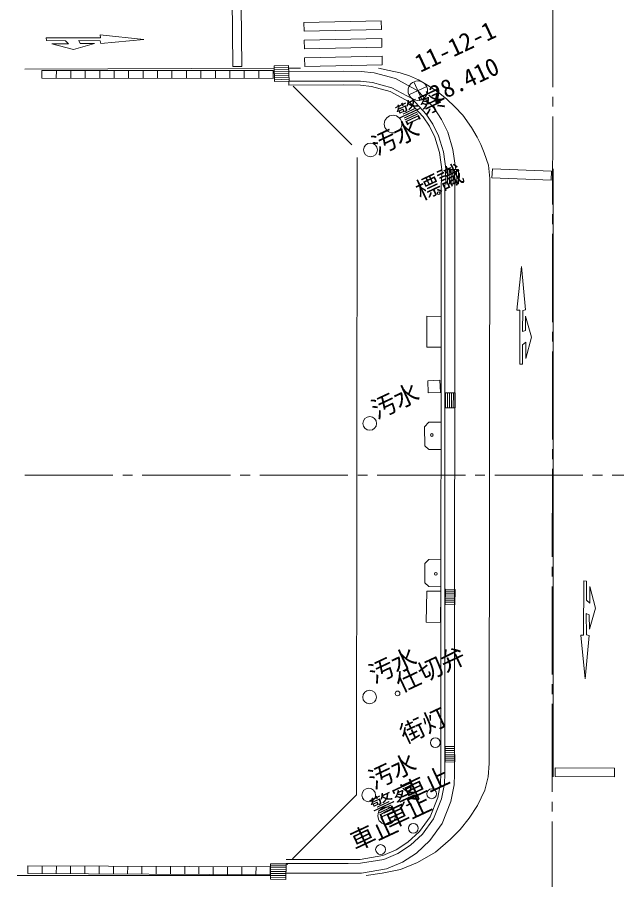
# Model space of a CAD drawing. Units: millimetres, scale not verified. Extents: x -299367 to 200937, y -138219 to 140514.
# Drawn here: x -162091 to -131470, y 2695 to 46743 of the extents above; entities that cross this region are included whole.
import ezdxf
from ezdxf.enums import TextEntityAlignment as Align

# ---------------------------------------------------------------- set-up
doc = ezdxf.new("R2010")
doc.units = ezdxf.units.MM
doc.header["$LTSCALE"] = 500
doc.linetypes.add('CHAIN2', pattern=[12, 9, -1, 1, -1])
doc.layers.add('1-8_配管', color=4, linetype='Continuous', lineweight=9)
doc.layers.add('1-C', color=4, linetype='Continuous', lineweight=9)
doc.styles.add('ＭＳ ゴシック', font='')
doc.styles.get('ＭＳ ゴシック').set_extended_font_data('MS Gothic')

msp = doc.modelspace()

# ---------------------------------------------------------------- linework, layer by layer
at = {"layer": '1-8_配管', "linetype": 'CHAIN2'}
for p, q in [((-134709.4, 77678.5), (-134794.4, -17448.8)), ((-161702.4, 23363.7), (86280.8, 23364))]:
    msp.add_line(p, q, dxfattribs=at)
at = {"layer": '1-C'}
for p, q in [((-151084.3, 44221.9), (-151167.7, 52046.8)), ((-147453, 46474.6), (-143495.5, 46561.5)), ((-147443.9, 46024.7), (-147453, 46474.6)), ((-143495.5, 46561.5), (-143486.4, 46111.6)), ((-155617.6, 45607.9), (-157848.2, 45838)), ((-157848.2, 45838), (-157845.1, 45691.9)), ((-147443.9, 46024.7), (-143486.4, 46111.6)), ((-160611.8, 45692.6), (-160604, 45550.8)), ((-157845.1, 45691.9), (-160611.8, 45692.6)), ((-160604, 45550.8), (-159625.8, 45543.9)), ((-160323.5, 45387), (-159221.9, 45088.5)), ((-159480, 45379.7), (-160323.5, 45387)), ((-159625.8, 45543.9), (-159480, 45379.7)), ((-159221.9, 45088.5), (-158149.8, 45395.7)), ((-158948.8, 45558.6), (-157864.3, 45542.4)), ((-158882.3, 45408.3), (-158948.8, 45558.6)), ((-158149.8, 45395.7), (-158882.3, 45408.3)), ((-157864.3, 45542.4), (-157829.5, 45399.5)), ((-157829.5, 45399.5), (-155617.6, 45607.9)), ((-147433.2, 45574.8), (-143475.7, 45661.7)), ((-147424.1, 45124.9), (-147433.2, 45574.8)), ((-143475.7, 45661.7), (-143466.6, 45211.8)), ((-147424.1, 45124.9), (-143466.6, 45211.8)), ((-143446.8, 44312.1), (-143455.9, 44761.8)), ((-148966.1, 44141.9), (-161702.5, 44099.4)), ((-148228.8, 44181.6), (-148966.1, 44159.2)), ((-148225.7, 44080.9), (-148963, 44058.6)), ((-148207.2, 43476.6), (-148231.9, 44282.3)), ((-147615.3, 44146.4), (-148227.3, 44144.4)), ((-147404.3, 44225.2), (-143446.8, 44312.1)), ((-143099.9, 44030.8), (-143634.1, 44134.5)), ((-160833.7, 44024.4), (-160834, 43624.4)), ((-149018.9, 43616.1), (-160834, 43624.4)), ((-149018.5, 44016), (-160833.7, 44024.4)), ((-160094.8, 44023.9), (-160095.2, 43623.8)), ((-159357.6, 44023.4), (-159356.3, 43623.4)), ((-158618.7, 44022.9), (-158619.1, 43622.8)), ((-157879.9, 44022.4), (-157880.2, 43622.3)), ((-157141, 44021.8), (-157141.4, 43621.8)), ((-156402.2, 44021.3), (-156402.5, 43621.3)), ((-155664.9, 44020.8), (-155663.7, 43620.9)), ((-154926.1, 44020.3), (-154926.4, 43620.2)), ((-154187.3, 44019.7), (-154187.6, 43619.8)), ((-153448.4, 44019.1), (-153448.8, 43619.3)), ((-152711.2, 44018.7), (-152711.5, 43618.6)), ((-151972.3, 44018.2), (-151972.7, 43618.2)), ((-151233.5, 44017.7), (-151233.8, 43617.7)), ((-150494.6, 44017), (-150495, 43617.2)), ((-149755.8, 44016.7), (-149756.1, 43616.6)), ((-149018.5, 44016), (-149018.9, 43616.1)), ((-148222.7, 43980.2), (-148959.9, 43957.8)), ((-148219.6, 43879.5), (-148956.8, 43857)), ((-148216.5, 43778.7), (-148955.4, 43756.4)), ((-148213.4, 43678), (-148952.3, 43655.7)), ((-145440.1, 43983.6), (-148213.1, 43975.9)), ((-141590.9, 43546.8), (-142048.9, 43748.4)), ((-148210.3, 43577.4), (-148949.2, 43555)), ((-148944.5, 43454.3), (-148207.2, 43476.6)), ((-148212, 43475.9), (-148212.2, 43275.9)), ((-145440.7, 43283.5), (-148212.2, 43275.9)), ((-148002.9, 43229.5), (-144999.5, 40221.2)), ((-144567.1, 43279.3), (-145440.7, 43283.5)), ((-143991.6, 43212.9), (-144567.1, 43279.3)), ((-143953.4, 43409.8), (-144555.8, 43479.2)), ((-143039, 42954.4), (-143991.6, 43212.9)), ((-142084.7, 42778.4), (-141179, 43202.5)), ((-141843.1, 43443.3), (-141419, 42537.6)), ((-142066, 42429.5), (-143039, 42954.4)), ((-140802.6, 42095.4), (-141632.6, 42990.4)), ((-141356.3, 41662.3), (-142066, 42429.5)), ((-139337.9, 41734.3), (-139740.2, 42172.8)), ((-141036.5, 41177.4), (-141356.3, 41662.3)), ((-140759.5, 40617.1), (-141036.5, 41177.4)), ((-140572.4, 40690.8), (-140863.6, 41277.1)), ((-140520.8, 39830.5), (-140759.5, 40617.1)), ((-140383.7, 38856.9), (-140520.8, 39830.5)), ((-138014.7, 39191.8), (-138234.5, 39814.2)), ((-144735.3, 39580.8), (-144762.7, 7027)), ((-140444.6, 38209.1), (-140383.7, 38856.9)), ((-140217.2, 38961.7), (-139560.8, 38970.1)), ((-140206.8, 38222.6), (-140217.2, 38961.7)), ((-140123.6, 38962.9), (-140113.2, 38223.7)), ((-140030.1, 38964.2), (-140019.6, 38224.9)), ((-139936.5, 38965.4), (-139926.1, 38226.2)), ((-139843, 38966.5), (-139832.6, 38227.4)), ((-139749.4, 38967.8), (-139739, 38228.5)), ((-139654.3, 38968.9), (-139645.4, 38229.7)), ((-137959.8, 38510.6), (-138014.7, 39191.8)), ((-137824.6, 39004.2), (-134798, 38889.1)), ((-134798, 38889.1), (-134814.3, 38427.1)), ((-134712.3, 39005.7), (-134716.2, 7946.3)), ((-137991.3, 8631), (-137959.8, 38510.6)), ((-140251.1, 8097), (-140244.8, 38209.1)), ((-139750.1, 8086.5), (-139743.8, 38209)), ((-136327.6, 34018.1), (-136565.9, 31789.3)), ((-136126.6, 31805.5), (-136327.6, 34018.1)), ((-136565.9, 31789.3), (-136418.4, 31790.5)), ((-136418.4, 31790.5), (-136428.8, 29024.7)), ((-136289.3, 30686.7), (-136269.4, 31772.3)), ((-136269.4, 31772.3), (-136126.6, 31805.5)), ((-141173.6, 31469), (-141175, 29892.2)), ((-136123.8, 31485.2), (-136138.7, 30752.9)), ((-135820.3, 30413.2), (-136123.8, 31485.2)), ((-136138.7, 30752.9), (-136289.3, 30686.7)), ((-136122.5, 29311.7), (-135820.3, 30413.2)), ((-136287.7, 29031.3), (-136277.3, 30010.3)), ((-136277.3, 30010.3), (-136112.3, 30155.2)), ((-136112.3, 30155.2), (-136122.5, 29311.7)), ((-141175, 29892.2), (-140444.1, 29891.5)), ((-136428.8, 29024.7), (-136287.7, 29031.3)), ((-140501.1, 28202.2), (-141127.4, 28173.3)), ((-140473.1, 27586.2), (-140501.1, 28202.2)), ((-141127.4, 28173.3), (-141099.4, 27557.5)), ((-141099.4, 27557.5), (-140473.1, 27586.2)), ((-140215.3, 26801.7), (-140213.1, 27560.6)), ((-140213.1, 27560.6), (-139716.8, 27559.4)), ((-140114.8, 27560.3), (-140117, 26801.4)), ((-140014.9, 27560.1), (-140017.1, 26801.2)), ((-139915, 27559.9), (-139917.3, 26801)), ((-139816.7, 27559.5), (-139819, 26800.7)), ((-139716.8, 27559.4), (-139719.1, 26800.4)), ((-139719.1, 26800.4), (-140215.3, 26801.7)), ((-140431.3, 24670.2), (-141052.8, 24662.6)), ((-141065.8, 19050.5), (-141275.2, 18843.7)), ((-140437.9, 19059.5), (-141065.8, 19050.5)), ((-141275.2, 18843.7), (-141276.1, 17857.3)), ((-141276.1, 17857.3), (-141073.3, 17663.4)), ((-141073.3, 17663.4), (-140436, 17654.3)), ((-133015.6, 17948.3), (-133011.7, 16969.2)), ((-141200.2, 15851.3), (-141170.2, 17438.3)), ((-141170.2, 17438.3), (-140447.3, 17425.2)), ((-140240.2, 16748.3), (-140225.2, 17533.4)), ((-140231.8, 17239), (-139737.2, 17229.7)), ((-140228.6, 17337.2), (-139733.9, 17327.9)), ((-140226.9, 17435.3), (-139732.2, 17426)), ((-140225.2, 17533.4), (-139730.6, 17524)), ((-139730.6, 17524), (-139745.5, 16739)), ((-139745.5, 16739), (-140240.2, 16748.3)), ((-140238.5, 16846.4), (-139743.8, 16837.2)), ((-140236.8, 16944.5), (-139742.2, 16935.3)), ((-140235.2, 17042.7), (-139740.5, 17033.4)), ((-140233.5, 17140.9), (-139738.8, 17131.5)), ((-132870.3, 15493.3), (-132879.2, 16225.6)), ((-140229.9, 8701.8), (-140241.9, 9495)), ((-140240.4, 9395.9), (-139758.4, 9403.5)), ((-140238.9, 9296.7), (-139756.9, 9304.4)), ((-140237.4, 9197.6), (-139755.4, 9205.2)), ((-140235.9, 9098.5), (-139753.9, 9106.1)), ((-140234.4, 8999.3), (-139750.8, 9006.9)), ((-140232.9, 8900.2), (-139749.3, 8907.8)), ((-140231.4, 8801.1), (-139747.9, 8808.7)), ((-139746.3, 8709.6), (-140229.9, 8701.8)), ((-138033.1, 7952.1), (-137991.3, 8631)), ((-134608, 8414.3), (-134610, 7964.3)), ((-134608, 8414.3), (-131578.1, 8399.6)), ((-131578.1, 8399.6), (-131580.1, 7949.7)), ((-140272.2, 7596), (-140251.1, 8097)), ((-138211.3, 7271.1), (-138033.1, 7952.1)), ((-134610, 7964.3), (-131580.1, 7949.7)), ((-140420.3, 6835), (-140272.2, 7596)), ((-138586.1, 6493.2), (-138211.3, 7271.1)), ((-144762.7, 7027), (-148036.6, 3760.2)), ((-140830.3, 5806.1), (-140420.3, 6835)), ((-139013.2, 5847.1), (-138586.1, 6493.2)), ((-141387.5, 5026.3), (-140830.3, 5806.1)), ((-139475.2, 5254.9), (-139013.2, 5847.1)), ((-142012.6, 4453), (-141387.5, 5026.3)), ((-139967.1, 4761.4), (-139475.2, 5254.9)), ((-142645.7, 4042.8), (-142012.6, 4453)), ((-141705.4, 4056.3), (-141010.4, 4692.9)), ((-140730.3, 4110.7), (-139967.1, 4761.4)), ((-143424.2, 3926.7), (-142739, 4219.9)), ((-143368.9, 3733.4), (-142645.7, 4042.8)), ((-141639.3, 3580), (-140730.3, 4110.7)), ((-148358.7, 3524.4), (-145182.9, 3525.2)), ((-145182.9, 3525.2), (-144553.5, 3535.5)), ((-144572.3, 3735.2), (-143424.2, 3926.7)), ((-144553.5, 3535.5), (-143368.9, 3733.4)), ((-142517.9, 3218.5), (-141639.3, 3580)), ((-160822.8, 3003.3), (-160820.8, 3403.4)), ((-160095, 3000.4), (-160093, 3400.3)), ((-159365.7, 2997.4), (-159363.7, 3397.4)), ((-158637.9, 2994.2), (-158636, 3394.2)), ((-157908.6, 2991.2), (-157908.2, 3391.2)), ((-157180.9, 2988.2), (-157178.9, 3388.2)), ((-156453.1, 2985), (-156451.2, 3385.1)), ((-155723.8, 2982), (-155721.9, 3382)), ((-154996.1, 2978.9), (-154994.1, 3379.1)), ((-154268.3, 2976), (-154266.4, 3375.9)), ((-153539, 2972.9), (-153537.1, 3372.9)), ((-152811.2, 2969.8), (-152809.3, 3369.8)), ((-152081.9, 2966.6), (-152081.6, 3366.7)), ((-151354.2, 2963.7), (-151352.2, 3363.7)), ((-150626.4, 2960.6), (-150624.5, 3360.7)), ((-149897.1, 2957.6), (-149895.2, 3357.6)), ((-149169.3, 2954.6), (-149167.4, 3354.5)), ((-149153.3, 3117.4), (-148362.2, 3108.5)), ((-149151.7, 3216.2), (-148360.5, 3207.4)), ((-149150, 3315.1), (-148360.4, 3306.2)), ((-149149.9, 3413.9), (-148358.8, 3405)), ((-148367.3, 2713.4), (-148358.7, 3503.8)), ((-143448.8, 3026.5), (-142517.9, 3218.5)), ((-162091.2, 2916.8), (-149158.3, 2918.7)), ((-161550.5, 3006.5), (-149169.3, 2954.6)), ((-149156.9, 2722.3), (-148367.3, 2713.4)), ((-149156.8, 2821.1), (-148365.6, 2812.2)), ((-149155.1, 2919.8), (-148365.5, 2910.9)), ((-149153.4, 3018.7), (-148363.9, 3009.8)), ((-148359.1, 3024.3), (-145178.6, 3025.2)), ((-144268.6, 2917.2), (-143448.8, 3026.5))]:
    msp.add_line(p, q, dxfattribs=at)
for points in [[(-150703.1, 52051.7), (-150619.7, 44227), (-151084.3, 44221.9)], [(-147404.3, 44225.2), (-147413.4, 44675.1), (-143455.9, 44761.8)], [(-148231.9, 44282.3), (-148969.2, 44260), (-148944.5, 43454.3)], [(-143859.4, 43902.2), (-144525.3, 43979.1), (-145440.1, 43983.6)], [(-141632.6, 42990.4), (-142778.4, 43608.9), (-143859.4, 43902.2)], [(-142048.9, 43748.4), (-142526, 43906.8), (-143099.9, 44030.8)], [(-144555.8, 43479.2), (-145440.5, 43483.5), (-148212, 43475.9)], [(-141942.1, 42589.7), (-142964.3, 43141.4), (-143953.4, 43409.8)], [(-140591, 42909.7), (-141137.7, 43276.4), (-141590.9, 43546.8)], [(-139740.2, 42172.8), (-140149, 42553.6), (-140591, 42909.7)], [(-140863.6, 41277.1), (-141197.6, 41786), (-141942.1, 42589.7)], [(-140106.1, 40875.4), (-140428.9, 41526.5), (-140802.6, 42095.4)], [(-138606.4, 40626.6), (-138892.9, 41118.9), (-139337.9, 41734.3)], [(-140185.6, 38884.9), (-140325.8, 39873.7), (-140572.4, 40690.8)], [(-139690.8, 38954.9), (-139835.8, 39981.5), (-140106.1, 40875.4)], [(-138234.5, 39814.2), (-138407, 40241.2), (-138606.4, 40626.6)], [(-139560.8, 38970.1), (-139551.9, 38230.9), (-140206.8, 38222.6)], [(-134814.3, 38427.1), (-137842.5, 38542.3), (-137824.6, 39004.2)], [(-140612.1, 6891.5), (-140470.3, 7619.5), (-140450.8, 8101.3), (-140444.6, 38209.1)], [(-140444.1, 29891.5), (-140442.7, 31468.1), (-141173.6, 31469)], [(-140447.5, 26070.2), (-141070.6, 26062.7), (-141294.4, 25833.9)], [(-141294.4, 25833.9), (-141273, 24863.7), (-141075, 24662.4)], [(-133167.1, 15190.1), (-133156.7, 17955.9), (-133015.6, 17948.3)], [(-133011.7, 16969.2), (-132848.5, 16823.3), (-132852.5, 17666.7)], [(-132852.5, 17666.7), (-132558.6, 16563), (-132870.3, 15493.3)], [(-140447.3, 17425.2), (-140475.7, 15838.3), (-141200.2, 15851.3)], [(-132879.2, 16225.6), (-133029.7, 16293), (-133018, 15207.3)], [(-133091.4, 12962), (-133313, 15192.4), (-133167.1, 15190.1)], [(-133018, 15207.3), (-132875.4, 15173), (-133091.4, 12962)], [(-140241.9, 9495), (-139759.9, 9502.6), (-139746.3, 8709.6)], [(-139938.4, 6693.4), (-139774.4, 7537.5), (-139750.1, 8086.5)], [(-141537.9, 5159.7), (-141006.1, 5902.6), (-140612.1, 6891.5)], [(-141010.4, 4692.9), (-140388.1, 5564.7), (-139938.4, 6693.4)], [(-142739, 4219.9), (-142136.2, 4611.7), (-141537.9, 5159.7)], [(-143226.6, 3250.1), (-142408.2, 3600), (-141705.4, 4056.3)], [(-148360, 3724.3), (-145184.3, 3725.3), (-144572.3, 3735.2)], [(-161550.5, 3006.5), (-161550.1, 3406.5), (-149167.4, 3354.5)], [(-148358.7, 3503.8), (-149148.2, 3512.7), (-149156.9, 2722.3)], [(-145178.6, 3025.2), (-144507.9, 3036.2), (-143226.6, 3250.1)]]:
    msp.add_lwpolyline(points, dxfattribs=at)
for centre, radius in [((-141631, 42990.5), 500), ((-142896.2, 41289.2), 450), ((-144048.4, 39968.9), 350), ((-140565.5, 37764.6), 70), ((-144086.3, 25997.5), 350), ((-140909.5, 25407.5), 70), ((-140714.4, 18312.6), 70), ((-144097.2, 12028), 350), ((-142662.1, 12211), 120), ((-140741.2, 9693.4), 250), ((-144134.9, 7023.4), 350), ((-140927.4, 7084.2), 250), ((-143224.2, 5963.3), 450), ((-141856.5, 5322.8), 250), ((-143534.9, 4239.3), 250), ((-148301.6, 3495.4), 15)]:
    msp.add_circle(centre, radius, dxfattribs=at)

# ---------------------------------------------------------------- texts
at = {"layer": '1-C', "color": 7, "style": 'ＭＳ ゴシック'}
for s, rotation, p in [('11-12-1', 25.088, (-141391, 43655.3)), ('28.410', 25.083, (-140648.8, 42070.3)), ('警察', 25.082, (-142320.9, 40966)), ('汚水', 25.083, (-143603.4, 39435)), ('標識', 25.082, (-141360.4, 37126.2)), ('汚水', 25.084, (-143617, 25955)), ('汚水', 25.083, (-143746.4, 12456.2)), ('仕切弁', 25.083, (-142376.9, 11986.5)), ('街灯', 25.083, (-142152.5, 9384.1)), ('汚水', 25.083, (-143765.5, 7050.2)), ('車止', 25.082, (-142060.1, 6377.9)), ('警察', 25.082, (-143641.5, 5572.7)), ('車止', 25.082, (-142974.5, 5008.3)), ('車止', 25.083, (-144692.6, 3906.9))]:
    msp.add_text(s, height=916.4, rotation=rotation, dxfattribs=at).set_placement(p, align=Align.BOTTOM_LEFT)

doc.saveas('drawing.dxf')
